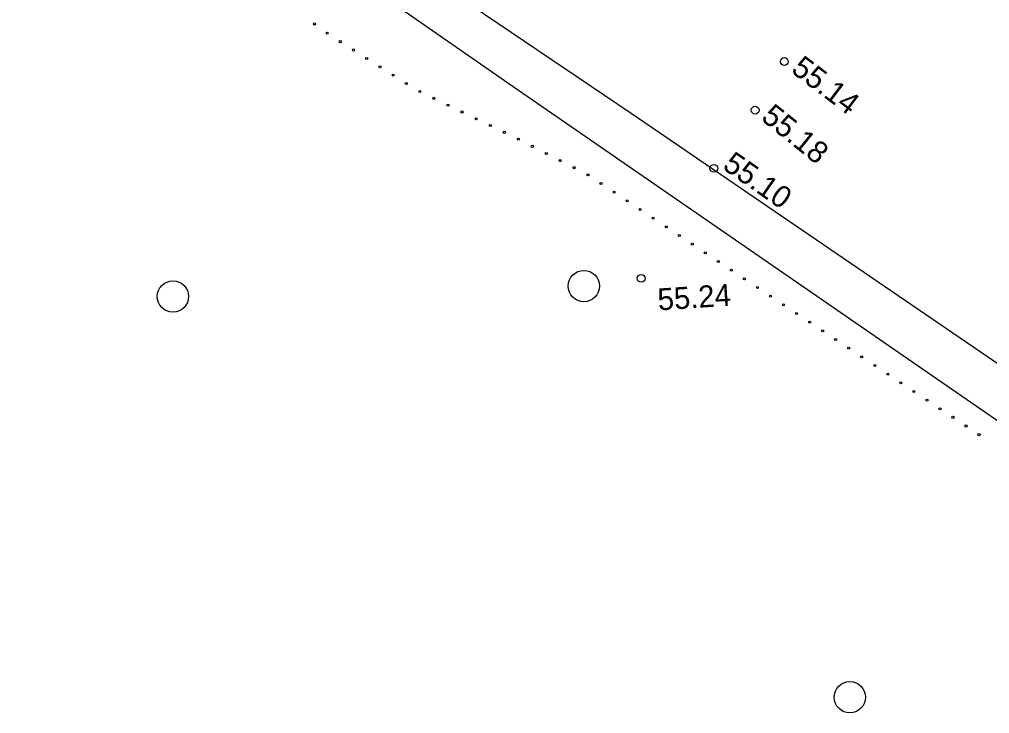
# Model space of a CAD drawing. Extents: x 641437 to 641812, y 6456733 to 6457073.
# Drawn here: x 641556.39 to 641587.41, y 6456801.67 to 6456823.86 of the extents above; entities that cross this region are included whole.
import ezdxf

# ---------------------------------------------------------------- set-up
doc = ezdxf.new("R2010")
doc.units = 0
for name, color, linetype in [('Level 30', 7, 'Continuous'), ('Level 4', 7, 'Continuous'), ('Level 5', 7, 'Continuous'), ('Level 6', 7, 'Continuous')]:
    doc.layers.add(name, color=color, linetype=linetype)

# ---------------------------------------------------------------- blocks, each defined once
blk = doc.blocks.new('METS2')
at = {"layer": 'Level 6'}
blk.add_circle((0, 0), 500, dxfattribs=at)
blk = doc.blocks.new('AAP2')
at = {"layer": 'Level 6'}
blk.add_circle((0, 0), 34.5, dxfattribs=at)
blk = doc.blocks.new('METS3')
at = {"layer": 'Level 6'}
blk.add_circle((0, 0), 500, dxfattribs=at)
blk = doc.blocks.new('AAP3')
at = {"layer": 'Level 6'}
blk.add_circle((0, 0), 34.5, dxfattribs=at)

msp = doc.modelspace()

# ---------------------------------------------------------------- linework, layer by layer
at = {"layer": 'Level 30'}
for centre in [(641580.844, 6456822.509), (641579.91, 6456820.954), (641578.591, 6456819.096), (641576.268, 6456815.577)]:
    msp.add_circle(centre, 0.125, dxfattribs=at)
at = {"layer": 'Level 4'}
for centre in [(641580.844, 6456822.509), (641579.91, 6456820.954), (641578.591, 6456819.096), (641576.268, 6456815.577)]:
    msp.add_circle(centre, 0.125, dxfattribs=at)
at = {"layer": 'Level 5'}
for points in [[(641508.551, 6456866.408), (641510.062, 6456865.285), (641534.398, 6456849.088), (641558.041, 6456832.952), (641575.952, 6456820.86), (641599.173, 6456805), (641599.173, 6456805)], [(641508.551, 6456866.408), (641510.062, 6456865.285), (641534.398, 6456849.088), (641558.041, 6456832.952), (641575.952, 6456820.86), (641599.173, 6456805), (641599.173, 6456805)], [(641591.886, 6456808.104), (641572.039, 6456821.797), (641553.411, 6456834.732), (641536.196, 6456846.639), (641520.141, 6456857.875), (641508.619, 6456865.294)], [(641591.886, 6456808.104), (641572.039, 6456821.797), (641553.411, 6456834.732), (641536.196, 6456846.639), (641520.141, 6456857.875), (641508.619, 6456865.294)]]:
    msp.add_lwpolyline(points, dxfattribs=at)

# ---------------------------------------------------------------- block references
at = {"layer": 'Level 6'}
for name, p, xscale, yscale, rotation in [('AAP2', (641565.82, 6456823.709), 0.0010006332760213639, 0.0010006332760213639, -35.802073987285674), ('AAP3', (641565.82, 6456823.709), 0.0010006332760213639, 0.0010006332760213639, -35.802073987285674), ('AAP2', (641566.226, 6456823.416), 0.0010006332760213639, 0.0010006332760213639, -35.802073987285674), ('AAP3', (641566.226, 6456823.416), 0.0010006332760213639, 0.0010006332760213639, -35.802073987285674), ('AAP2', (641566.645, 6456823.144), 0.0010006332760213643, 0.001000633276021364, -32.33736028079937), ('AAP3', (641566.645, 6456823.144), 0.0010006332760213643, 0.001000633276021364, -32.33736028079937), ('AAP2', (641567.068, 6456822.876), 0.0010006332760213643, 0.001000633276021364, -32.33736028079937), ('AAP3', (641567.068, 6456822.876), 0.0010006332760213643, 0.001000633276021364, -32.33736028079937), ('AAP2', (641567.491, 6456822.608), 0.0010006332760213643, 0.001000633276021364, -32.33736028079937), ('AAP3', (641567.491, 6456822.608), 0.0010006332760213643, 0.001000633276021364, -32.33736028079937), ('AAP2', (641567.914, 6456822.341), 0.0010006332760213643, 0.001000633276021364, -32.33736028079937), ('AAP3', (641567.914, 6456822.341), 0.0010006332760213643, 0.001000633276021364, -32.33736028079937), ('AAP2', (641568.336, 6456822.073), 0.0010006332760213643, 0.001000633276021364, -32.33736028079937), ('AAP3', (641568.336, 6456822.073), 0.0010006332760213643, 0.001000633276021364, -32.33736028079937), ('AAP2', (641568.759, 6456821.806), 0.0010006332760213643, 0.001000633276021364, -32.33736028079937), ('AAP3', (641568.759, 6456821.806), 0.0010006332760213643, 0.001000633276021364, -32.33736028079937), ('AAP2', (641569.188, 6456821.549), 0.0010006332760213639, 0.0010006332760213639, -25.758670045438464), ('AAP3', (641569.188, 6456821.549), 0.0010006332760213628, 0.0010006332760213639, -25.758670045438468), ('AAP2', (641569.639, 6456821.332), 0.0010006332760213639, 0.0010006332760213639, -25.758670045438464), ('AAP3', (641569.639, 6456821.332), 0.0010006332760213628, 0.0010006332760213639, -25.758670045438468), ('AAP2', (641570.089, 6456821.114), 0.0010006332760213639, 0.0010006332760213639, -25.758670045438464), ('AAP3', (641570.089, 6456821.114), 0.0010006332760213628, 0.0010006332760213639, -25.758670045438468), ('AAP2', (641570.54, 6456820.897), 0.0010006332760213639, 0.0010006332760213639, -25.758670045438464), ('AAP3', (641570.54, 6456820.897), 0.0010006332760213628, 0.0010006332760213639, -25.758670045438468), ('AAP2', (641570.99, 6456820.679), 0.0010006332760213639, 0.0010006332760213639, -25.758670045438464), ('AAP3', (641570.99, 6456820.679), 0.0010006332760213628, 0.0010006332760213639, -25.758670045438468), ('AAP2', (641571.441, 6456820.462), 0.0010006332760213639, 0.0010006332760213639, -25.758670045438464), ('AAP3', (641571.441, 6456820.462), 0.0010006332760213628, 0.0010006332760213639, -25.758670045438468), ('AAP2', (641571.892, 6456820.245), 0.0010006332760213639, 0.0010006332760213639, -25.758670045438464), ('AAP3', (641571.892, 6456820.245), 0.0010006332760213628, 0.0010006332760213639, -25.758670045438468), ('AAP2', (641572.342, 6456820.027), 0.0010006332760213639, 0.0010006332760213639, -25.758670045438464), ('AAP3', (641572.342, 6456820.027), 0.0010006332760213628, 0.0010006332760213639, -25.758670045438468), ('AAP2', (641572.788, 6456819.799), 0.0010006332760213639, 0.001000633276021364, -27.144177190388184), ('AAP3', (641572.788, 6456819.799), 0.0010006332760213639, 0.001000633276021364, -27.144177190388184), ('AAP2', (641573.233, 6456819.571), 0.0010006332760213639, 0.001000633276021364, -27.144177190388184), ('AAP3', (641573.233, 6456819.571), 0.0010006332760213639, 0.001000633276021364, -27.144177190388184), ('AAP2', (641573.678, 6456819.343), 0.0010006332760213639, 0.001000633276021364, -27.144177190388184), ('AAP3', (641573.678, 6456819.343), 0.0010006332760213639, 0.001000633276021364, -27.144177190388184), ('AAP2', (641574.123, 6456819.114), 0.0010006332760213639, 0.001000633276021364, -27.144177190388184), ('AAP3', (641574.123, 6456819.114), 0.0010006332760213639, 0.001000633276021364, -27.144177190388184), ('AAP2', (641574.568, 6456818.885), 0.0010006332760213639, 0.0010006332760213639, -33.59916528366911), ('AAP3', (641574.568, 6456818.885), 0.0010006332760213639, 0.0010006332760213639, -33.59916528366911), ('AAP2', (641574.984, 6456818.608), 0.0010006332760213639, 0.0010006332760213639, -33.59916528366911), ('AAP3', (641574.984, 6456818.608), 0.0010006332760213639, 0.0010006332760213639, -33.59916528366911), ('AAP2', (641575.401, 6456818.331), 0.0010006332760213639, 0.0010006332760213639, -33.59916528366911), ('AAP3', (641575.401, 6456818.331), 0.0010006332760213639, 0.0010006332760213639, -33.59916528366911), ('AAP2', (641575.818, 6456818.054), 0.0010006332760213639, 0.0010006332760213639, -33.59916528366911), ('AAP3', (641575.818, 6456818.054), 0.0010006332760213639, 0.0010006332760213639, -33.59916528366911), ('AAP2', (641576.235, 6456817.777), 0.0010006332760213639, 0.0010006332760213639, -33.59916528366911), ('AAP3', (641576.235, 6456817.777), 0.0010006332760213639, 0.0010006332760213639, -33.59916528366911), ('AAP2', (641576.651, 6456817.5), 0.0010006332760213639, 0.0010006332760213639, -33.59916528366911), ('AAP3', (641576.651, 6456817.5), 0.0010006332760213639, 0.0010006332760213639, -33.59916528366911), ('AAP2', (641577.068, 6456817.224), 0.0010006332760213639, 0.0010006332760213639, -33.59916528366911), ('AAP3', (641577.068, 6456817.224), 0.0010006332760213639, 0.0010006332760213639, -33.59916528366911), ('AAP2', (641577.485, 6456816.947), 0.0010006332760213639, 0.0010006332760213639, -33.59916528366911), ('AAP3', (641577.485, 6456816.947), 0.0010006332760213639, 0.0010006332760213639, -33.59916528366911), ('AAP2', (641577.901, 6456816.67), 0.0010006332760213639, 0.0010006332760213639, -33.59916528366911), ('AAP3', (641577.901, 6456816.67), 0.0010006332760213639, 0.0010006332760213639, -33.59916528366911), ('AAP2', (641578.318, 6456816.393), 0.0010006332760213639, 0.0010006332760213639, -33.59916528366911), ('AAP3', (641578.318, 6456816.393), 0.0010006332760213639, 0.0010006332760213639, -33.59916528366911), ('AAP2', (641578.735, 6456816.116), 0.0010006332760213639, 0.0010006332760213639, -33.59916528366911), ('AAP3', (641578.735, 6456816.116), 0.0010006332760213639, 0.0010006332760213639, -33.59916528366911), ('METS2', (641574.434, 6456815.332), 0.0009998993786425455, 0.0009998993786425455, 2.563969261592903), ('METS3', (641574.434, 6456815.332), 0.0009998993786425455, 0.0009998993786425455, 2.563969261592903), ('AAP2', (641579.152, 6456815.839), 0.0010006332760213639, 0.0010006332760213639, -33.59916528366911), ('AAP3', (641579.152, 6456815.839), 0.0010006332760213639, 0.0010006332760213639, -33.59916528366911), ('METS2', (641561.296, 6456814.999), 0.0009998993786425455, 0.0009998993786425455, 2.563969261592903), ('METS3', (641561.296, 6456814.999), 0.0009998993786425455, 0.0009998993786425455, 2.563969261592903), ('AAP2', (641579.568, 6456815.562), 0.0010006332760213639, 0.0010006332760213639, -33.59916528366911), ('AAP3', (641579.568, 6456815.562), 0.0010006332760213639, 0.0010006332760213639, -33.59916528366911), ('AAP2', (641579.985, 6456815.286), 0.0010006332760213639, 0.0010006332760213639, -33.59916528366911), ('AAP3', (641579.985, 6456815.286), 0.0010006332760213639, 0.0010006332760213639, -33.59916528366911), ('AAP2', (641580.402, 6456815.009), 0.0010006332760213639, 0.0010006332760213639, -33.59916528366911), ('AAP3', (641580.402, 6456815.009), 0.0010006332760213639, 0.0010006332760213639, -33.59916528366911), ('AAP2', (641580.819, 6456814.732), 0.0010006332760213639, 0.0010006332760213639, -33.59916528366911), ('AAP3', (641580.819, 6456814.732), 0.0010006332760213639, 0.0010006332760213639, -33.59916528366911), ('AAP2', (641581.235, 6456814.455), 0.0010006332760213639, 0.0010006332760213639, -33.59916528366911), ('AAP3', (641581.235, 6456814.455), 0.0010006332760213639, 0.0010006332760213639, -33.59916528366911), ('AAP2', (641581.652, 6456814.178), 0.0010006332760213639, 0.0010006332760213639, -33.59916528366911), ('AAP3', (641581.652, 6456814.178), 0.0010006332760213639, 0.0010006332760213639, -33.59916528366911), ('AAP2', (641582.069, 6456813.901), 0.0010006332760213639, 0.0010006332760213639, -33.59916528366911), ('AAP3', (641582.069, 6456813.901), 0.0010006332760213639, 0.0010006332760213639, -33.59916528366911), ('AAP2', (641582.485, 6456813.624), 0.0010006332760213639, 0.0010006332760213639, -33.59916528366911), ('AAP3', (641582.485, 6456813.624), 0.0010006332760213639, 0.0010006332760213639, -33.59916528366911), ('AAP2', (641582.902, 6456813.347), 0.0010006332760213639, 0.0010006332760213639, -33.59916528366911), ('AAP3', (641582.902, 6456813.347), 0.0010006332760213639, 0.0010006332760213639, -33.59916528366911), ('AAP2', (641583.319, 6456813.071), 0.0010006332760213639, 0.0010006332760213639, -33.59916528366911), ('AAP3', (641583.319, 6456813.071), 0.0010006332760213639, 0.0010006332760213639, -33.59916528366911), ('AAP2', (641583.736, 6456812.794), 0.0010006332760213639, 0.0010006332760213639, -33.59916528366911), ('AAP3', (641583.736, 6456812.794), 0.0010006332760213639, 0.0010006332760213639, -33.59916528366911), ('AAP2', (641584.152, 6456812.517), 0.0010006332760213639, 0.0010006332760213639, -33.59916528366911), ('AAP3', (641584.152, 6456812.517), 0.0010006332760213639, 0.0010006332760213639, -33.59916528366911), ('AAP2', (641584.569, 6456812.24), 0.0010006332760213639, 0.0010006332760213639, -33.59916528366911), ('AAP3', (641584.569, 6456812.24), 0.0010006332760213639, 0.0010006332760213639, -33.59916528366911), ('AAP2', (641584.986, 6456811.963), 0.0010006332760213639, 0.0010006332760213639, -33.59916528366911), ('AAP3', (641584.986, 6456811.963), 0.0010006332760213639, 0.0010006332760213639, -33.59916528366911), ('AAP2', (641585.403, 6456811.686), 0.0010006332760213639, 0.0010006332760213639, -33.59916528366911), ('AAP3', (641585.403, 6456811.686), 0.0010006332760213639, 0.0010006332760213639, -33.59916528366911), ('AAP2', (641585.819, 6456811.409), 0.0010006332760213639, 0.0010006332760213639, -33.59916528366911), ('AAP3', (641585.819, 6456811.409), 0.0010006332760213639, 0.0010006332760213639, -33.59916528366911), ('AAP2', (641586.236, 6456811.133), 0.0010006332760213639, 0.0010006332760213639, -33.59916528366911), ('AAP3', (641586.236, 6456811.133), 0.0010006332760213639, 0.0010006332760213639, -33.59916528366911), ('AAP2', (641586.653, 6456810.856), 0.0010006332760213639, 0.0010006332760213639, -33.59916528366911), ('AAP3', (641586.653, 6456810.856), 0.0010006332760213639, 0.0010006332760213639, -33.59916528366911), ('AAP2', (641587.069, 6456810.579), 0.0010006332760213639, 0.0010006332760213639, -33.59916528366911), ('AAP3', (641587.069, 6456810.579), 0.0010006332760213639, 0.0010006332760213639, -33.59916528366911), ('METS2', (641582.94, 6456802.187), 0.0009998993786425455, 0.0009998993786425455, 2.563969261592903), ('METS3', (641582.94, 6456802.187), 0.0009998993786425455, 0.0009998993786425455, 2.563969261592903)]:
    msp.add_blockref(name, p, dxfattribs=dict(at, xscale=xscale, yscale=yscale, rotation=rotation))

# ---------------------------------------------------------------- texts
at = {"layer": 'Level 30'}
for s, rotation, p in [('55.14', 322.9071, (641581.026, 6456822.185)), ('55.18', 321.0674, (641580.067, 6456820.662)), ('55.10', 325.1614, (641578.835, 6456819.099)), ('55.24', 3.804, (641576.817, 6456814.551))]:
    msp.add_text(s, height=0.7004, rotation=rotation, dxfattribs=at).set_placement(p)
at = {"layer": 'Level 4'}
for s, rotation, p in [('55.14', 322.9071, (641581.026, 6456822.185)), ('55.18', 321.0674, (641580.067, 6456820.662)), ('55.10', 325.1614, (641578.835, 6456819.099)), ('55.24', 3.804, (641576.817, 6456814.551))]:
    msp.add_text(s, height=0.7004, rotation=rotation, dxfattribs=at).set_placement(p)

doc.saveas('drawing.dxf')
